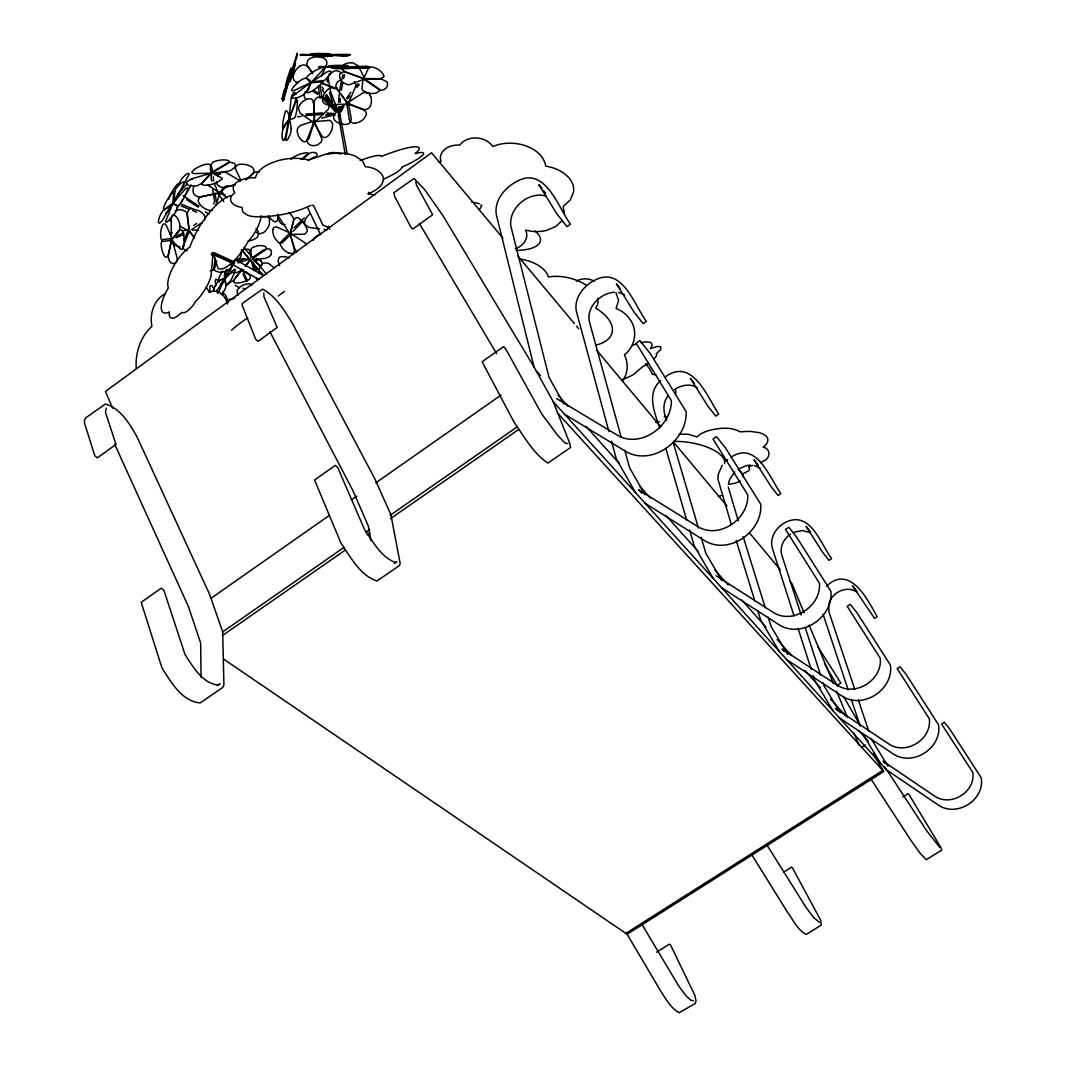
<?xml version="1.0" encoding="UTF-8"?>
<svg xmlns="http://www.w3.org/2000/svg" width="1066" height="1066" viewBox="0 0 1066 1066"><rect width="100%" height="100%" fill="white"/><g stroke="black" fill="none" stroke-linecap="round" stroke-linejoin="round"><path stroke-width="1.5" d="M250.723 256.973L251.136 248.991A4.291 2.079 -25.9 0 1 252.948 247.299L258.012 245.713A17.416 8.368 -25.8 0 1 265.354 246.632L266.207 247.632L265.687 249.404A4.397 2.119 -26 0 1 264.608 250.497L252.429 258.638M338.335 106.613L339.095 115.648L339.788 114.382L325.303 96.966M339.947 106.627C340.947 113.249 338.002 117.553 339.255 114.169M178.582 194.279L179.168 193.306M828.602 605.195L829.121 612.47L854.705 689.076M339.468 114.768C338.642 114.155 339.814 116.647 339.201 114.195M338.495 102.469L339.188 94.261M340.107 102.536L340.4 98.458M242.515 269.858L241.755 269.618M173.985 201.341L174.837 192.12A4.704 1.359 -59.4 0 0 174.558 191.52L171.653 193.612A18.535 5.303 -59.4 0 0 165.59 202.74L163.538 207.657A4.57 1.319 -59.3 0 0 163.871 208.736C166.829 211.228 177.782 196.237 172.386 204.485L165.79 221.088A4.97 1.412 -59.2 0 0 166.016 222.141L167.362 221.728A18.695 5.33 -59.3 0 0 172.039 216.944M272.749 229.79L273.656 227.551L276.321 226.845L290.485 233.148L290.552 234.733L282.29 242.715L280.718 243.168A6.756 4.464 64 0 1 278.253 242.382L274.722 237.958A12.272 8.088 64 0 1 272.723 229.776M295.922 97.566L295.495 100.337A5.143 1.039 -77.5 0 1 294.962 102.389L289.192 119.126L283.143 128.906A7.382 1.519 -77.4 0 1 282.583 128.053L282.836 123.083A13.432 2.758 -77.4 0 1 284.822 113.796C286.141 104.162 290.725 120.431 289.272 116.794L291.085 98.392A5.024 1.026 -77.5 0 1 291.698 95.953L293.79 92.542A21.72 4.437 -77.4 0 1 295.775 94.448M282.25 98.378L282.224 99.551L295.455 63.147L293.843 70.276A14.951 1.013 -72.7 0 1 291.764 77.258L289.872 82.095L289.379 78.631L296.748 57.364A21.147 1.439 -72.8 0 0 297.161 53.313L282.597 101.123A18.335 1.239 -72.7 0 0 283.982 99.205M218.024 293.163L224.686 278.506L218.996 280.625A5.17 1.279 -60.8 0 0 215.279 285.808M291.231 159.514L291.271 159.207A4.437 1.519 -26.7 0 1 292.497 157.701L297.507 155.05A17.989 6.143 -26.7 0 1 306.488 152.784L308.007 152.944L308.327 154.01A4.557 1.559 -26.8 0 1 307.634 154.956L302.731 159.207M339.721 90.197L341.133 82.189M341.32 90.383L342.732 82.468L341.333 80.696A20.667 10.993 13.6 0 1 339.921 73.86L342.732 72.022A5.17 2.745 13.9 0 1 344.025 71.955M332.365 127.88L332.619 123.789L330.833 120.938A6.689 4.744 -77.2 0 0 329.101 120.325L314.936 121.657M216.625 260.957L214.426 268.912A6.889 6.05 31.7 0 1 211.761 270.471L210.189 270.684M225.419 277.506L224.713 278.772L227.245 269.831M171.293 240.25L168.508 255.12A5.423 2.585 84.6 0 0 170.187 262.009A14.817 7.022 84.5 0 0 175.024 263.155L175.517 262.849A5.65 2.678 84.6 0 0 177.316 258.745L172.439 240.636A1.479 0.706 84.3 0 0 171.306 240.263M215.199 258.105L213.706 268.779A4.517 3.971 32.2 0 0 215.119 270.791L218.943 272.163A18.055 15.817 32.1 0 0 228.097 270.271M259.331 268.952L259.171 273.576M226.605 269.578C221.581 276.574 226.871 280.984 225.646 287.78A5.143 1.253 -60.8 0 1 223.167 292.324L222.168 293.63A15.404 3.784 -60.8 0 1 221.288 294.696M223.287 294.296L223.367 293.936A4.624 1.479 75 0 0 223.354 291.924L223.274 291.324M178.755 184.898L180.834 180.261A6.649 1.905 -59.6 0 1 182.246 178.275L183.832 176.516A15.044 4.304 -59.5 0 1 188.602 173.385L188.749 173.491A4.61 1.319 -59.6 0 1 189.042 174.371L173.998 202.313C171.813 204.392 178.355 207.364 179.541 204.525M263.848 293.003L263.928 296.734L277.213 327.462L258.039 341.36L255.627 339.135L242.062 304.996L242.528 303.29L262.596 289.139C276.387 296.428 284.782 311.152 292.804 324.051L374.766 478.687L390.929 514.771L400.15 563.354L399.55 565.486L376.938 580.997C359.988 575.44 350.647 557.052 340.987 543.154L314.563 479.993L335.284 465.362L337.735 467.521L364.519 529.509C372.98 541.555 381.028 557.265 395.526 562.515L396.845 561.715L394.207 563.528M289.019 117.46C290.672 119.912 283.969 123.563 283.183 128.266A4.837 0.999 -77.3 0 0 282.503 130.812L282.05 134.702A19.295 3.944 -77.4 0 0 282.783 140.166L283.916 140.472L285.328 137.221L289.153 118.126M289.099 79.057L291.245 67.997L290.045 70.516A13.525 0.919 -72.7 0 0 286.914 80.23L285.581 86.146L289.339 78.258L283.942 90.97A17.882 1.213 -72.7 0 0 282.263 98.312M342.026 78.244L343.039 74.367M213.88 204.059L214.572 201.407M343.612 78.578L344.611 74.74M369.529 66.931L344.558 67.091L331.939 68.211L336.536 68.637A14.604 0.893 0.3 0 0 347.13 68.664L351.38 68.277L344.091 66.958L320 66.478A19.921 1.213 0.3 0 0 319.08 67.211L344.718 67.051M169.028 197.956L170.96 193.612A18.229 5.223 -59.5 0 1 176.929 184.645L179.768 182.606A4.637 1.333 -59.5 0 1 180.034 183.205M828.948 603.996C831.533 592.27 847.377 584.728 857.331 592.443M189.402 230.762L194.372 237.638M173.332 202.553L162.205 220.635L159.554 223.3L158.461 222.474A13.671 3.918 -59.3 0 1 160.047 215.678L161.259 213.227A6.942 1.999 -59.2 0 1 163.271 210.322L173.385 202.793L185.497 188.775L187.589 187.723A4.797 1.359 -59.5 0 1 187.763 188.682L186.403 192.866A18.242 5.197 -59.4 0 1 182.099 201.128A7.329 2.079 -59.4 0 1 179.967 204.072M728.584 483.058L729.837 479.114L734.82 471.945M216.012 204.992L219.303 194.625M241.462 260.997L241.822 260.157A4.224 2.025 -25.6 0 1 243.608 258.492M179.155 192.333L175.104 199.462M305.436 219.343L304.609 221.741A4.73 4.424 34.5 0 0 305.142 224.646L308.98 227.444L319.627 228.804M339.574 114.368L338.655 115.461L339.068 114.662M204.819 219.996L204.912 216.398A4.89 3.931 41.3 0 0 203.912 214.719A14.005 11.273 41.1 0 0 198.409 210.495L191.574 208.816M189.268 230.709L188.269 230.589L189.188 230.216M182.406 199.555L180.98 202.487A6.982 1.985 -59.4 0 1 180.514 203.246M175.743 199.915L179.061 193.879M283.996 99.151L289.179 78.897M184.032 239.983L187.736 231.215A1.839 1.479 41 0 1 188.682 230.829L194.652 237.931M321.692 75.953L326.676 64.48A6.423 5.823 -19.2 0 0 323.185 57.831A16.043 14.484 -18.5 0 0 312.298 57.564L311.192 58.03A5.61 5.09 -18.4 0 0 307.821 60.416L306.861 63.467A6.276 5.676 -18.5 0 0 307.434 65.786L312.804 73.621M341.16 111.837L344.225 105.267M339.827 111.17L342.932 104.521M106.174 408.131L105.467 412.395L115.981 444.402L97.486 457.82L94.847 455.835L84.534 423.215L84.52 420.097L85.467 418.059L105.387 404.014C120.538 408.318 129.706 423.908 137.034 436.9L209.642 594.468L222.687 631.871L223.913 684.972L222.661 687.53L200.181 702.934C181.873 701.428 170.973 681.92 161.952 667.902L141.205 602.33L161.153 588.245L163.858 590.151L185.018 654.524C192.959 666.636 202.3 683.373 218.064 685.052L219.956 683.852L217.251 685.718M178.448 193.466L177.742 194.425M242.821 269.538L243.128 271.83A6.889 3.278 -25.7 0 0 245.353 272.416M182.739 186.737L184.032 183.085A4.69 1.346 -59.6 0 0 183.725 182.206L183.539 182.166M259.664 267.26L259.744 265.247L253.628 260.291M340.187 107.826L340.92 106.653M722.242 465.242L718.271 474.317L717.884 478.954L731.343 524.672M479.314 209.935L481.765 205.631L480.873 204.899M667.809 396.219C662.279 403.268 663.372 412.649 666.676 420.404M270.711 255.001L270.484 255.374A4.371 2.092 -26 0 1 268.992 256.799L265.061 258.398L252.589 259.544M168.042 210.642L170.693 206.444M170.054 234.48L170.747 233.547A6.942 5.636 40.5 0 1 172.226 232.535M216.438 291.471L233.068 265.394A5.277 1.306 -61 0 0 234.094 263.235M346.637 98.152L350.901 92.116M347.876 98.991L349.915 95.967M173.718 214.786L174.424 213.76A7.102 2.012 -59.3 0 0 175.903 211.548L177.702 206.164L172.879 203.02L173.531 193.852L175.637 189.135A6.756 1.945 -59.5 0 1 177.076 187.123L178.702 185.337A15.284 4.371 -59.5 0 1 183.565 182.099M245.58 265.847L250.337 259.584M167.575 211.308L165.723 213.387M179.155 230.389L172.372 239.224A1.546 0.733 84.3 0 1 171.359 237.518L171.12 219.356A6.076 2.852 84 0 1 173.025 214.986L175.184 215.718A15.217 7.169 84.2 0 1 179.448 222.741A6.063 2.852 84.1 0 1 179.141 230.349M245.247 266.367L250.497 259.584M224.726 278.666L219.076 280.091A5.41 1.346 -60.9 0 1 218.77 278.799L219.25 277.16A4.89 1.213 -60.9 0 1 220.515 274.588L221.022 273.669A13.751 3.411 -60.9 0 1 222.687 270.977M660.64 380.655C646.129 393.154 654.631 413.022 659.814 427.786M561.822 220.902L555.559 226.658L546.578 230.376A31.247 22.493 5.6 0 1 530.721 231.162L525.525 230.096C529.682 237.945 522.886 246.513 515.318 248.711M187.243 183.605L178.075 194.092M239.437 287.567L238.717 288.366A5.05 4.97 33.7 0 0 237.052 291.644L237.678 294.629A5.636 5.543 33.7 0 0 238.104 295.295M323.051 69.77L311.245 82.229L310.379 82.495L306.595 78.364A6.436 1.839 -34.3 0 1 310.486 73.621A16.163 4.65 -34.3 0 1 319.867 68.344L323.025 67.438A6.436 1.839 -34.2 0 1 323.051 69.77M314.776 121.777L314.297 123.429L322.238 136.475A6.862 4.877 -77.1 0 0 325.157 137.514L327.662 136.301A13.765 9.794 -77.3 0 0 332.392 127.893M292.897 231.375L302.917 221.195M248.138 178.222L253.415 172.625M178.555 193.319L178.289 193.666M183.299 245.98L189.575 230.762M358.283 83.748L355.684 86.439L348.955 102.096A1.586 1.412 -17.3 0 1 346.45 102.016M356.804 87.439L359.349 84.774M294.083 227.751L304.236 217.864M226.605 186.097L220.169 192.653A1.492 1.186 14.7 0 1 217.89 191.92L214.186 183.245M653.591 359.495L656.283 356.137A17.962 4.73 -28.2 0 0 656.19 353.925L660.547 349.688L660.92 346.876L657.149 346.437L650.473 348.569L651.553 346.57A32.033 8.635 -28.1 0 0 650.5 342.492L646.329 341.8L641.026 342.639M184.565 195.571L183.805 196.277M305.329 92.196L308.913 88.838M242.195 270.138L236.159 272.709A6.716 3.211 -25.5 0 1 234.32 272.523M301.065 159.554L306.528 154.81L310.739 152.838A6.529 2.225 -26.9 0 1 312.698 152.438L314.39 152.505M245.846 180.021L254.388 172.652A5.676 4.504 12.1 0 1 259.558 172.012M311.925 82.628C311.818 78.657 307.088 91.756 306.435 91.743A5.823 1.692 -34.4 0 1 300.359 96.486A15.843 4.584 -34.4 0 1 293.43 98.272L292.977 98.179A6.063 1.759 -34.5 0 1 292.977 95.94L309.5 83.401C313.297 81.709 306.715 77.192 304.303 78.458A5.796 1.652 -34.4 0 0 299.399 81.282L297.84 82.588A17.362 4.997 -34.4 0 0 291.964 89.238A6.516 1.865 -34.4 0 0 294.522 90.397L312.365 81.842L322.145 80.67A6.276 1.826 -34.3 0 1 321.346 83.934A15.51 4.504 -34.3 0 1 312.991 90.397L312.005 90.97A5.517 1.612 -34.3 0 1 309.3 92.329L307.754 92.662A6.103 1.772 -34.3 0 1 306.901 91.756L311.165 82.842M227.085 185.937L219.676 192.067A1.412 1.119 14.6 0 0 220.182 193.932L225.113 194.678M342.906 65.399L345.051 64.013A14.831 7.928 13.8 0 1 351.007 62.707M725.626 461.245L727.678 459.566M790.452 534.199C783.83 538.61 779.353 547.058 781.764 555L801.179 615.015M826.39 586.193C849.855 564.021 867.671 599.412 877.105 616.694L874.533 618.373L852.613 585.9L857.304 591.91M194.478 169.361L192.093 171.626A4.504 2.052 -19.7 0 0 192.067 172.705L194.239 173.598L209.736 173.185A1.839 0.839 -19.9 0 0 211.121 172.839C213.973 170.826 211.135 162.685 206.804 164.177A6.982 3.185 -19.8 0 0 204.046 164.764A17.296 7.862 -19.8 0 0 194.452 169.347M190.907 179.594L192.493 179.021M193.839 225.392L196.557 223.46M339.934 114.915L338.868 114.422M211.068 598.266L329.527 515.264M351.314 499.994L356.764 496.183M375.832 482.818L501.1 395.046M222.488 632.018L343.798 547.578M365.611 532.4L369.689 529.549M390.143 515.318L516.903 427.08M222.328 635.616L345.304 550.069M367.17 534.852L369.902 532.96M390.396 518.702L518.836 429.345M252.415 257.559L263.355 250.07L268.046 248.778A6.303 3.025 -26 0 1 269.578 249.138L270.617 250.044M192 229.323L202.42 222.328M320.133 233.854L314.83 237.318L313.271 239.85A4.57 4.291 35.2 0 0 313.191 240.436M837.037 685.585L840.861 683.106L817.635 646.302M861.181 747.706L865.379 745.014M625.849 933.376L882.728 770.398L557.225 412.675M223.767 659.188L627.154 934.256L883.741 771.518L872.841 753.555M228.111 270.298L231.282 267.726L231.615 263.622M656.563 952.244L669.368 944.17L670.581 945.022L694.779 995.218L696.045 1000.961L695.059 1003.612L679.175 1012.7C670.847 1008.223 666.117 999.268 661.04 991.647L627.154 934.256M783.657 872.121L791.545 867.151L792.624 868.097L820.807 920.491L821.153 925.128L806.229 934.429C797.621 930.112 793.224 919.931 787.614 912.429L751.996 855.079M902.769 797.035L908.165 793.637L909.111 794.69L941.305 848.256L941.598 850.162L926.301 859.689L920.078 853.186L911.55 841.301L871.228 779.446M648.661 363.306L642.518 366.784L633.884 374.206A13.671 3.584 -28.1 0 1 627.421 377.484L621.758 379.669M328.741 74.513L334.004 71.235A5.223 4.704 -20.2 0 1 336.283 70.702L339.255 71.462A5.836 5.25 -20.2 0 1 340.867 73.008M241.822 270.577A1.706 0.813 -25.6 0 1 241.436 270.431L233.774 280.225L234.094 282.463A6.796 3.211 -25.5 0 0 236.292 283.023A16.869 8.008 -25.6 0 0 244.034 281.704L248.618 279.665A4.424 2.092 -25.6 0 0 250.097 278.386L250.47 275.961L245.606 272.123M664.997 377.058C692.42 356.87 706.958 396.539 718.724 414.021L715.699 416.073L707.731 405.919L690.462 378.497L694.459 383.613M674.591 389.556C681.121 385.132 690.675 383 697.444 388.051M223.567 294.096L224.993 294.562A6.702 2.145 75.1 0 1 226.019 296.042L228.257 302.398M730.89 457.247C756.887 440.138 769.532 478.048 780.912 493.598L778.06 495.503L771.078 486.616L754.088 459.886L758.099 465.016M738.312 469.093L746.387 465.589L750.571 465.109M567.858 443.616L565.633 443.296L563.434 441.471L557.265 434.821L541.541 413.661L505.777 349.008L503.592 346.597L482.099 361.76L514.212 422.469C524.285 436.634 533.147 453.277 547.831 463.084L570.59 447.48L569.604 442.91L553.294 401.762L534.039 367.01L442.776 215.399L424.668 189.601L414.008 178.488L393.82 192.733L394.753 196.664L410.623 226.645L412.809 229.097L432.636 214.719L416.619 185.311L415.74 182.086M325.93 54.966L313.084 56.045L317.601 56.391A14.418 0.799 0.3 0 0 328.088 56.418L332.326 56.112L327.102 54.966L301.585 54.433A19.681 1.079 0.3 0 0 300.572 55.099L325.223 55.059L329.86 53.766L319.84 53.473A19.108 1.053 0.3 0 0 312.005 53.766L310.433 54.046L350.487 54.899A15.963 0.879 0.3 0 0 347.01 54.326L326.169 54.912M576.453 281.051C581.849 278.066 588.698 278.159 594.108 281.091M310.606 205.445C293.523 213.573 274.415 217.038 255.547 216.704A16.603 8.035 -4.4 0 1 247.645 215.279L242.702 211.907L242.009 207.404C236.945 206.897 228.737 203.566 230.962 197.117A21.893 10.713 -4.3 0 1 234.786 192.719C227.431 181.913 247.379 176.636 255.36 177.929L256.426 174.811A38.709 19.321 -5 0 1 265.234 166.083C278.279 158.634 294.269 156.515 308.874 159.927L326.089 154.05L338.775 152.998A31.833 15.977 -5.7 0 1 355.298 156.062L362.453 160.753L365.385 166.829C373.873 166.856 387.891 173.611 381.921 183.885A33.153 16.43 -6 0 1 372.754 191.747L368.263 193.812L374.712 195.105M175.304 236.386L183.592 232.748M175.89 237.825L184.112 234.214M254.547 260.81L258.558 259.864A6.209 2.958 -25.8 0 1 260.077 260.197L261.117 261.077M321.719 118.179L332.286 115.421M255.787 270.058L257.825 269.032A4.491 2.132 -25.8 0 0 258.412 268.619M439.165 162.338L441.097 161.552C438.166 154.503 444.575 147.681 451.158 146.095A21.107 15.524 8.6 0 1 459.886 145.043C467.521 134.742 485.776 136.048 492.732 146.508L497.929 144.723A36.75 26.996 6.6 0 1 515.291 143.47C528.203 144.896 543.274 152.078 545.739 166.123C554.973 167.655 564.274 171.639 570.07 179.261A29.928 21.8 5.3 0 1 573.601 191.827L570.337 199.915L563.088 206.551L564.46 213.88M367.504 67.718A19.681 1.199 0.3 0 1 361.787 68.317L352.26 68.251L345.397 66.905L348.182 65.572L338.295 65.359A19.335 1.173 0.3 0 0 330.42 65.706L328.834 65.972L344.758 67.025L365.838 66.292M367.53 67.718L344.758 67.025M631.871 345.637L636.002 344.065M307.634 160.42L316.029 156.436A4.53 1.546 -26.9 0 0 317.015 155.17L317.082 154.916A14.804 5.037 -26.8 0 0 314.337 152.545M741.776 474.49L748.838 470.679L749.718 468.467L748.519 466.508L752.823 465.469M327.449 55.019L326.769 54.939L348.515 55.552A19.441 1.066 0.3 0 1 342.626 56.125L326.289 54.939L327.555 55.006M237.851 262.982L249.417 259.185A1.839 0.879 -25.7 0 1 250.004 259.198M227.658 274.228L232.375 272.683M794.197 532.2L802.178 530.575L809.507 532.374M242.981 269.631L242.582 269.738A1.679 0.799 -25.6 0 1 241.569 269.525L241.502 269.325M244.754 249.631L247.125 249.191A6.556 3.171 -25.7 0 1 249.417 249.617L251.19 256.706M325.543 115.181L327.728 114.622M235.426 184.605L224.939 187.296A6.076 4.757 12.9 0 0 222.901 188.669A5.623 4.397 13 0 0 222.461 192.879A15.47 12.139 12.7 0 0 226.778 197.663M234.76 185.018L223.847 187.389A6.063 4.757 13.4 0 1 220.515 187.003L217.837 185.284A5.397 4.237 13.4 0 1 216.691 182.792L216.491 181.86M211.921 181.22C209.949 178.662 212.387 171.373 212.361 172.652M227.911 283.289L233.161 280.811L241.249 270.378M297.667 116.887L301.838 116.141M182.059 230.656L189.202 230.029M614.269 292.164C600.318 293.39 586.447 306.848 589.338 321.479L621.251 437.54M213.173 173.198L227.911 171.226A6.916 3.131 -20.2 0 0 230.642 170.413L234.48 167.748A12.565 5.703 -20.1 0 0 234.293 163.245L230.523 162.338A6.702 3.051 -20.2 0 0 227.311 163.125L211.361 172.452L201.381 183.525L197.796 185.484A7.182 3.238 -19.7 0 1 195.211 186.177L188.909 185.537A14.124 6.396 -19.7 0 1 186.39 183.139A4.93 2.239 -19.6 0 1 186.577 182.126L191.16 178.955L210.868 173.265A1.959 0.893 -19.9 0 1 212.414 172.865L222.034 178.129A4.73 2.119 -20 0 1 221.994 179.248L216.065 182.966A19.788 8.954 -20 0 1 213.28 183.885M305.795 114.035L322.678 112.956M306.009 115.528L322.692 114.462M249.884 259.278L237.891 258.772M260.757 216.625L267.513 216.824A4.557 4.437 63 0 1 269.485 218.97L269.445 223.887A17.536 17.083 62.7 0 1 263.635 232.548L259.891 233.88L256.453 232.415M237.305 260.41L237.865 260.357A6.463 3.105 -25.5 0 1 240.143 260.77L240.836 261.49M679.015 434.235L688.13 434.195L697.017 436.927L699.149 435.048A26.01 11.073 -5.5 0 1 709.316 430.411C719.23 427.946 730.703 426.56 739.977 431.783L749.904 431.357L758.579 432.516A24.558 10.38 -5.7 0 1 766.76 436.807C769.785 440.485 766.374 445.055 763.096 447.134C771.078 448.626 770.545 458.433 763.549 460.978A29.448 12.272 -5.6 0 1 760.444 462.671M228.884 299.319L231.975 299.146M312.125 205.245L313.484 205.405L322.532 224.206M332.565 104.668L345.77 104.175M693.406 1000.841L690.661 1000.055L686.437 996.244L678.829 986.223L642.625 925.488M192.093 230.056L198.569 230.123M326.876 113.049L335.164 113.649M326.836 114.555L335.044 115.141M179.967 247.205L175.45 245.46A12.592 10.22 40.7 0 1 171.906 242.062M284.316 256.613L280.438 256.813A4.184 3.598 5.4 0 0 278.866 257.959L278.133 260.97L279.625 265.687M211.534 173.425L201.9 183.299A4.904 2.212 -19.8 0 0 201.94 184.551L205.085 185.364A19.788 8.954 -20 0 0 212.334 184.138M324.197 229.39L327.235 229.776M222.767 192.906L219.703 192.493A1.492 1.173 14.6 0 0 218.117 193.759L223.767 201.541M327.622 104.854L324.57 103.722A6.236 5.53 -15.8 0 1 322.572 98.898L322.958 97.033A15.923 14.111 -16.6 0 1 329.048 88.571A5.81 5.17 -16.3 0 1 334.537 87.718M321.212 97.206L317.601 97.206L314.91 99.844A5.117 3.651 -78.1 0 0 314.204 102.229L314.363 121.324A1.972 1.412 -77.5 0 0 315.443 121.684L328.181 109.452A5.29 3.758 -77.9 0 0 329.021 106.054L328.728 104.015M298.267 82.668L295.895 81.909M819.421 922.357L813.251 917.146L805.709 906.886L767.693 846.177M479.473 203.739L471.612 201.887M232.082 262.049L234.733 262.209L214.213 252.722L213.626 253.881A370.448 343.932 88.8 0 1 234.107 263.235M546.285 196.171C528.923 190.667 508.149 208.19 510.867 226.259L549.043 377.391L563.954 404.094M367.024 92.809L362.76 90.357A7.169 3.784 13.3 0 1 362 88.665L362.973 78.737L363.946 78.391L378.976 88.891A6.942 3.664 13.3 0 1 379.496 90.85L376.365 93.008A13.045 6.916 13.4 0 1 367.024 92.822M289.406 253.268L293.15 253.535L294.656 250.67L290.205 234.014A1.826 1.199 64.1 0 0 289.153 233.721L280.291 242.595A4.437 2.932 64.2 0 0 280.385 244.834L282.397 248.298A17.656 11.619 64.2 0 0 289.406 253.228M618.64 292.377L624.623 294.949M348.515 104.268L363.826 109.412A5.383 4.757 -18.6 0 0 370.328 106.134A15.843 14.005 -17.9 0 0 370.741 96.859M320.893 83.015L334.711 87.998A5.423 4.864 -20 0 0 337.362 87.998M754.581 465.522L760.138 468.187M328.141 227.338L322.345 224.793M193.572 209.096L181.86 204.406M181.033 205.965L188.842 209.083M192.759 210.642L196.664 212.214M228.097 160.526L228.963 161.113A4.65 2.119 -20.2 0 1 228.804 162.672L213.147 172.372A1.839 0.839 -20 0 1 211.974 172.639C208.909 170.48 210.189 161.992 215.079 161.339A6.756 3.091 -20 0 1 218.33 160.46L219.476 160.246A16.816 7.649 -20 0 1 228.137 160.5M321.426 82.548L334.964 88.851M939.786 847.39L926.914 831.094L887.139 770.425M236.439 260.157L263.475 275.561M233.641 265.168L258.918 279.479M179.981 226.219L187.936 230.429A1.959 1.572 40.9 0 0 189.068 229.83L186.936 213.4A4.93 3.971 40.5 0 0 185.377 211.255L180.914 209.629A19.748 15.95 40.8 0 0 176.676 210.295M243.075 288.166L245.46 289.539M240.356 181.007L226.858 172.959A6.236 4.917 13.4 0 0 219.17 173.945A15.39 12.112 13 0 0 217.464 176.343M235.2 285.262L238.757 287.38M556.625 398.617L618.76 436.034C641.892 447.933 671.9 425.547 671.38 400.629L636.135 343.172L639.866 340.574L650.393 353.765L686.171 411.716C687.383 440.058 653.311 465.749 627.075 452.224L564.567 414.221M645.25 503.365L705.572 541.235C729.85 554.96 762.843 531.214 760.751 504.245L725.56 447.986L716.499 436.647L713.021 439.019L747.732 494.797C749.065 518.529 719.976 539.169 698.603 527.084L638.641 489.72L641.879 493.305M207.51 185.031L218.024 191.72A1.546 1.226 14.8 0 1 217.251 193.532L200.208 196.864A6.01 4.73 15.4 0 1 197.73 196.664L194.865 195.171A5.37 4.237 15.4 0 1 193.266 192.107L193.079 191.174A15.404 12.179 15.1 0 1 193.879 186.323M205.378 211.841L208.736 213.986M716.099 575.747L773.676 612.67C793.397 624.743 821.42 605.781 819.448 583.262L785.522 529.416L788.787 527.257L796.542 536.984L830.907 591.284C833.692 616.868 801.898 638.734 779.486 625.036L721.562 587.659M199.022 206.138L183.219 195.784M198.223 207.217L186.51 199.569M786.628 659.561L842.26 696.218C863.114 709.743 893.694 689.502 890.443 665.144L857.024 612.817L850.282 604.355L847.23 606.341L880.236 658.255C882.661 679.682 855.665 697.204 837.356 685.278L782.071 649.034L784.136 651.326M839.435 717.898L893.028 753.782C912.603 767.08 942.131 748.145 938.56 724.84L906.06 674.285L900.077 666.783L897.186 668.649L929.312 718.79C932.044 739.298 905.98 755.647 888.791 743.935L835.544 708.437L837.676 710.809M289.979 213.28L293.523 218.077A4.69 3.065 63.8 0 1 293.696 219.876L290.312 233.401A1.972 1.293 64.1 0 1 289.366 233.068L278.399 216.278A4.57 2.998 63.6 0 1 278.146 214.826M553.294 401.762L886.432 769.812L938.08 804.87C956.522 817.888 985.024 800.113 981.24 777.794L949.659 728.944L944.329 722.255L941.584 724.001L972.805 772.45C975.75 792.091 950.592 807.402 934.402 795.942L883.088 761.244L884.993 763.363M313.897 90.317L318.294 93.382M313.204 91.383L317.548 94.421M301.518 140.166L302.771 141.138A6.729 4.837 -77 0 0 305.182 141.751L308.887 138.833L314.403 121.537A1.826 1.306 -77.4 0 0 313.617 121.071L300.346 125.495L298.16 127.614A4.97 3.584 -77.2 0 0 297.241 130.772L297.321 132.077A16.323 11.713 -77.3 0 0 301.545 140.112M342.839 82.468L347.196 84.547A4.957 2.625 13.8 0 0 349.541 84.654L363.839 79.31A2.052 1.093 13.6 0 0 363.493 78.391L345.411 72.102A5.17 2.745 13.9 0 0 344.718 71.995M171.533 221.435L170.906 220.915A4.784 3.851 40.2 0 1 169.574 218.996M274.362 267.886L268.339 263.209L263.755 263.009A4.624 3.958 6.2 0 0 262.236 263.955A13.205 11.313 5.7 0 0 259.544 268.246M322.532 96.646L330.327 103.602M321.679 97.606L335.07 110.637M296.841 252.082L294.989 249.471L290.245 234.866L290.818 233.974A1.839 1.213 64.2 0 1 291.698 234.187L304.636 242.568L306.528 244.86M189.135 229.83L187.23 213.053L188.802 209.949A7.142 5.743 41 0 1 190.081 209.189M331.22 104.521L337.189 111.117M536.011 370.582L540.462 375.538M558.238 395.366L568.231 406.519M586.02 426.347L619.346 463.523M639.347 485.83L650.46 498.222M666.01 515.558L698.23 551.495M714.9 570.083L728.238 584.954M741.576 599.825L766.014 627.088M777.127 639.48L791.572 655.59M804.897 670.461L820.46 687.81M830.454 698.95L846.018 716.299M859.343 731.169L868.23 741.083M244.074 247.605L266.633 274.202M323.931 97.965L336.003 112.383M502.952 238.184L431.503 152.758L105.467 391.462L112.623 408.211M517.889 256.04L574.414 323.611M576.546 326.169L578.678 328.714M596.813 350.394L660.813 426.893M673.605 442.19L726.932 505.95M749.331 532.72L780.259 569.697M789.866 581.17L791.998 583.728L804.097 612.897M241.596 249.657L262.916 275.255M241.502 249.551L262.702 275.041M358.269 65.985L353.099 62.907A5.197 2.798 13.9 0 0 351.02 62.721M541.781 188.336L538.89 184.645L556.399 213.173L566.992 226.672L570.417 224.22C558.131 207.19 545.152 165.39 516.597 181.526C504.778 187.776 493.918 200.568 496.343 214.719L534.039 367.01M543.713 190.801L545.632 193.252M620.545 289.073L616.454 283.836L633.924 311.912L643.118 323.638L646.342 321.386C634.403 305.276 622.371 265.78 594.988 280.105C583.635 285.728 573.641 298.187 576.4 311.472L608.939 431.637M810.56 532.107L806.083 526.391L822.752 552.428L828.975 560.356L831.68 558.571C820.927 544.713 811.039 511.32 787.054 521.634C777.007 525.844 769.172 537.237 772.37 548.284L794.05 615.908M256.027 228.324L258.518 232.281L257.932 236.106A6.396 6.236 61.4 0 1 255.707 238.438L254.001 239.37A15.524 15.111 61.9 0 1 248.218 240.849M312.538 72.941L307.874 66.758A6.05 5.463 -17.3 0 0 299.919 66.039M339.188 91.929L336.47 88.145A6.249 5.557 -17.2 0 1 335.923 85.107L337.282 82.229A5.557 4.957 -17.2 0 1 340.094 80.483L341.2 80.017A15.803 14.031 -17.3 0 1 342.079 79.737M341 94.461L346.423 102.03M334.764 109.678L336.376 112.157M335.004 107.693L326.689 94.528M329.527 101.483L325.65 95.287M419.271 223.247L496.569 353.579M871.415 739.098L887.991 766.254M884.753 767.054L886.432 769.812M862.82 734.061L880.676 763.456M840.261 712.754L824.165 686.078L823.139 682.92M322.385 89.93L323.944 92.502M832.999 710.782L814.717 680.375L813.211 675.657M787.654 654.311L771.131 626.581L768.186 617.107M779.366 651.526L760.724 620.079L757.779 610.538M322.025 86.839L323.424 89.171M721.895 580.69L705.892 553.387L701.228 537.557M713.207 578.438L694.219 545.845L689.569 529.882M615.921 292.537L618.6 300.545L616.081 308.46L620.639 310.686A33.113 30.101 -13.7 0 1 631.085 321.013C637.854 331.926 634.736 347.223 624.41 354.778C628.207 362.187 628.14 371.314 624.063 378.59A26.956 24.305 -12.6 0 1 622.238 381.361M824.471 663.505L837.663 686.317M843.419 696.298L859.902 724.813M645.077 494.797L629.566 467.747L624.756 450.252M635.536 492.625L616.321 458.873L611.551 441.244M269.858 331.633L352.993 490.773L368.356 526.124L370.875 540.675M247.645 280.944L244.074 273.629M246.619 281.477L243.008 274.082M359.029 67.438L364.305 77.618L363.506 78.338A1.386 0.733 13.6 0 1 362.587 78.271L345.118 71.768L342.146 69.423A7.569 4.051 13.9 0 1 341.546 67.784M214.359 289.845L212.894 286.981A6.569 2.132 74.9 0 0 211.788 285.515L210.215 285.901A11.926 3.851 75 0 0 210.175 292.497M114.675 444.216L188.296 606.301L200.648 642.945L201.074 677.456M171.333 238.544L171.773 239.73L171.479 238.877M307.474 207.364L320.599 234.68M337.909 110.957L330.753 92.089L327.875 76.579M334.617 107.04L335.697 109.305M240.943 180.58L235.613 169.134A5.103 4.037 13 0 1 235.799 166.722L237.065 165.257A5.703 4.517 13 0 1 240.636 164.284L241.755 164.217A15.537 12.272 12.7 0 1 251.629 166.896A5.303 4.211 12.7 0 1 253.428 172.639M370.355 95.913L370.768 96.846M809.201 625.182L833.412 683.519M836.597 691.194L847.417 717.298M853.799 732.648L858.89 744.934M332.659 102.269L329.501 92.396M328.541 226.205L329.727 229.297M256.626 258.452L256.24 260.477A4.331 2.079 -25.8 0 1 255.16 261.556M256.373 278.199L257.266 280.664M858.37 700.016L868.803 731.276M823.112 614.336L848.19 689.955M851.321 699.403L860.209 726.186M805.256 627.647L820.58 675.018M798.088 628.487L811.199 669.368M738.258 520.861L728.265 487.002M743.162 536.638L765.241 607.647M736.233 540.569L754.848 600.997M673.206 442.577L698.43 528.056M665.864 448.52L686.784 520.315M255.427 270.338L253.335 262.676M253.935 270.631L251.816 262.916M216.025 285.635L215.305 281.957A4.491 1.439 74.9 0 1 215.319 280.198L216.012 279.145L217.717 280.278A18.615 5.996 75 0 1 219.223 282.157M216.971 290.085L217.597 293.057M339.921 114.515L347.183 153.81M216.331 201.287L215.012 193.252M214.666 201.754L212.774 189.548M338.149 113.742L345.277 154.677M319.92 85.147L321.972 97.686M349.342 119.725L346.956 104.695A1.452 1.293 -17.3 0 1 349.075 103.642L364.092 110.251A5.77 5.077 -18 0 1 366.384 114.462L364.172 118.553A14.298 12.605 -17.6 0 1 355.404 123.163M318.214 85.946L319.96 98.245M326.769 78.045L327.315 82.029M278.013 215.559L278.666 220.022L280.638 223.154A6.689 3.824 72.6 0 0 282.37 224.246A16.683 9.527 72.4 0 0 285.062 224.58M387.544 84.48L387.491 83.788A6.982 3.731 13.2 0 0 386.798 81.789L381.601 79.15L364.452 79.057A1.919 1.026 13.5 0 0 364.625 79.777L379.416 89.811A4.81 2.558 13.1 0 0 382.547 90.01L384.053 89.544A17.469 9.301 13.4 0 0 387.491 84.467M213.32 176.743L213.613 180.927M277.746 214.306L277.666 220.356L275.468 221.941A6.516 3.744 72.4 0 1 273.416 221.008L272.683 220.515A16.256 9.314 72.3 0 1 268.619 215.985M241.542 250.177L241.009 255.653A17.456 15.257 32.4 0 1 238.171 260.384A7.062 6.183 32.9 0 1 237.198 261.237M365.905 66.292A16.163 0.986 0.3 0 1 369.449 66.931M295.895 81.909A6.263 5.65 -16.8 0 1 293.19 77.285L293.683 74.593A15.923 14.351 -17.7 0 1 299.946 66.079M313.857 102.869A15.617 14.005 -18.2 0 1 313.018 102.722M306.315 99.578A15.617 14.005 -18.2 0 1 305.702 99.031M305.729 99.018A5.85 5.237 -17.4 0 1 305.289 92.182M330.713 71.529A16.909 4.89 -34.3 0 1 328.541 76.525L326.449 78.751A5.517 1.599 -34.2 0 1 321.159 81.909L310.526 82.895L325.969 72.488A5.956 1.719 -34.2 0 1 330.673 71.555M355.404 123.203A5.756 5.05 -17.5 0 1 349.395 119.698M346.45 102.856A1.532 1.359 -17.2 0 1 348.529 103.828L351.327 119.139L350.114 122.483A5.13 4.504 -16.8 0 1 346.05 124.416L344.171 124.416A15.404 13.578 -17 0 1 335.204 120.751A5.85 5.157 -16.4 0 1 334.711 114.035M348.542 104.255A1.546 1.372 -17.4 0 1 348.662 102.056L362.893 93.008A5.183 4.584 -18.8 0 1 365.931 92.449L368.116 93.128A5.796 5.13 -18.8 0 1 370.355 95.913M354.298 81.536A6.409 5.703 -17.8 0 1 355.511 86.506M345.77 104.202A1.586 1.412 -17.1 0 0 347.263 102.243L336.923 89.091A6.276 5.583 -16.2 0 0 334.537 87.705M321.212 97.246A19.428 13.885 -77.6 0 1 323.264 98.019M173.705 214.772A18.695 5.33 -59.3 0 1 173.158 215.519M214.479 174.731A5.65 4.504 15.1 0 1 217.424 174.184L218.53 174.144A15.27 12.126 14.8 0 1 220.236 174.278M219.329 194.638A1.532 1.213 14.7 0 0 217.691 192.999L201.301 196.81A5.77 4.53 15 0 0 198.649 202.327A15.244 12.032 14.7 0 0 205.778 209.056L208.363 210.135A5.97 4.69 14.7 0 0 212.374 210.095M175.104 210.868A19.748 15.95 40.8 0 1 175.877 210.562M183.299 245.98A6.716 5.45 40.7 0 1 182.752 246.406M187.15 250.843A16.683 13.512 41 0 1 185.564 250.323L183.912 249.257A4.637 3.771 41 0 1 182.699 247.805M164.164 210.295A13.458 3.851 -59.4 0 1 164.697 208.443M190.987 184.858A17.949 5.117 -59.5 0 1 187.07 192.24A7.209 2.039 -59.5 0 1 184.978 195.131M178.821 205.658A18.389 5.237 -59.4 0 1 176.636 208.456M168.961 199.182A4.504 1.293 -59.4 0 1 168.934 198.449M183.632 246.113A16.296 7.675 84.3 0 0 183.712 235.559L183.339 233.627A5.437 2.545 84.3 0 0 181.18 229.856L179.634 230.056L172.479 238.398A1.612 0.76 84.3 0 0 172.412 240.929L180.381 248.978A6.103 2.865 84.4 0 0 183.619 246.086M231.589 330.114A34.872 6.676 -33.6 0 1 247.712 317.855M278.293 296.015A45.558 8.715 -33.9 0 1 284.435 291.524M206.138 287.407A23.332 16.949 -83.2 0 1 209.163 292.297A21.067 15.137 -83 0 1 227.444 304.023M136.221 368.21A41.587 30.621 -81.1 0 1 151.932 326.396A25.357 18.668 -82.8 0 1 165.403 293.763M535.025 231.056A40.761 15.43 10.2 0 1 515.984 250.43M261.157 215.825A21.693 7.502 -58.4 0 1 248.165 241.502A33.659 11.726 -58.2 0 1 231.882 262.862M230.936 263.688A33.659 11.726 -58.2 0 1 218.037 268.525L213.053 252.575L211.041 276.107A23.985 8.461 -57.5 0 1 195.824 301.225A15.737 5.543 -57.3 0 1 181.82 312.298A20.427 7.262 -57.3 0 1 169.321 311.912A25.131 9.048 -57.3 0 1 168.388 287.807A26.13 9.501 -57.6 0 1 173.052 267.273A26.13 9.501 -57.6 0 1 189.935 247.032A43.679 15.697 -58.2 0 1 231.149 195.624M236.585 260.464A2.905 1.093 -63.8 0 0 235.266 260.49A2.905 1.093 -63.8 0 0 233.654 263.209L211.668 253.108A2.905 1.133 -66 0 0 212.734 254.947M213.16 254.534A369.782 343.292 88.8 0 1 233.627 263.875M520.261 259.185A25.597 14.058 16.4 0 1 548.377 277.053A32.633 17.789 15.4 0 1 586.367 285.288M597.506 298.32A32.633 17.789 15.4 0 1 595.628 308.034A41.894 22.359 15.2 0 1 596.454 344.918M383.494 179.195A23.652 3.784 -23.3 0 0 401.722 167.215A25.771 4.184 -23.4 0 0 422.482 155.383A25.771 4.184 -23.4 0 0 415.234 153.557A43.36 7.182 -23.3 0 0 381.388 156.475A26.304 4.451 -23.2 0 0 360.041 160.62M270.564 250.07A14.311 6.862 -25.9 0 1 270.777 254.987M251.03 259.678A1.732 0.826 -25.8 0 1 250.75 259.598M241.729 250.816A12.899 6.223 -25.6 0 1 243.235 250.19M232.974 272.176A17.616 8.448 -25.6 0 1 229.63 269.525M246.832 272.363A17.123 8.182 -25.8 0 1 245.367 272.403M233.507 298.84A5.437 5.357 32.5 0 1 233.934 298.347M234.4 297.907A5.437 5.357 32.5 0 1 234.933 297.534M239.424 287.554A14.458 14.231 34.1 0 1 248.471 283.836A5.783 5.69 34.6 0 1 252.256 285.008M220.356 283.956A18.615 5.996 75 0 1 221.435 286.008M223.527 282.663A17.362 8.275 -25.4 0 1 222.168 281.957M261.063 261.117A14.098 6.716 -25.7 0 1 261.303 265.9M213.227 291.524A14.058 3.478 -60.8 0 1 215.279 285.795M284.329 256.573A16.11 13.818 5.2 0 1 289.086 257.972M288.553 212.507A19.854 13.032 64 0 1 289.979 213.293M327.542 154.197A4.344 2.932 9.4 0 1 328.754 153.091L332.539 152.491A16.71 11.246 9.2 0 1 341.067 154.117M368.689 192.293A5.09 4.837 44.4 0 1 368.21 194.039M305.382 219.316A16.256 15.23 35.2 0 1 310.393 213.76M656.003 374.992A21.48 12.459 19.9 0 0 652.165 374.233A36.231 21.08 20.8 0 0 645.476 363.733M675.284 389.476A21.48 12.459 19.9 0 1 675.591 394.327M659.454 421.776A16.856 9.581 19.9 0 1 655.737 422.562M667.449 416.579A20.654 11.846 19.7 0 1 664.305 416.606M721.362 495.717A21.373 8.168 9.2 0 1 718.111 496.236M740.217 480.979A28.036 10.926 9 0 1 728.251 484.244M738.338 469.626A28.036 10.926 9 0 1 743.095 476.902M673.672 441.444A37.123 14.684 9.4 0 1 724.507 463.537M297.401 102.709L296.814 109.931A14.764 2.985 -77.4 0 1 296.348 112.61L296.201 113.316A5.09 1.026 -77.4 0 1 295.668 115.328C296.188 119.099 287.687 120.964 289.912 116.514L296.748 99.684A7.822 1.586 -77.4 0 1 297.214 100.311L297.401 102.709M363.759 78.777L364.825 79.763L363.759 78.777M290.525 232.495L291.831 234.427L304.809 234.187L307.181 231.389A4.664 3.038 64.3 0 0 307.075 229.603L306.901 228.99A13.525 8.834 64.2 0 0 305.955 226.618L302.624 221.488L298.733 218.077A7.156 4.664 64.1 0 0 296.801 217.517L294.043 219.183L290.525 232.495M307.075 139.673L307.661 142.764L309.62 144.736A18.349 13.112 -77.2 0 0 317.668 144.856L321.093 142.111A4.744 3.385 -76.8 0 0 321.932 139.18L314.856 122.963A1.826 1.306 -77.4 0 0 313.71 122.537L307.075 139.673M291.258 128.506L290.858 132.037A4.597 0.933 -77.3 0 1 290.285 134.263L287.94 139.1A18.588 3.771 -77.4 0 1 286.288 140.446A7.515 1.532 -77.3 0 1 285.688 139.606L289.512 118.379L291.258 128.506M160.633 234.8L160.753 237.172A5.183 2.478 84.2 0 0 163.045 241.422L171.533 240.343A1.546 0.733 84.3 0 0 172.039 238.344L166.243 225.352A5.61 2.665 84.1 0 0 162.685 225.059A15.883 7.542 84.3 0 0 160.633 233.681L160.633 234.8M346.517 103.908C347.783 106.533 348.435 101.403 346.517 103.908M312.911 122.284C313.977 124.922 314.95 120.418 312.911 122.284M218.503 193.013L219.729 193.252L218.503 193.013M224.726 279.305L226.139 285.208A5.703 1.399 -60.9 0 0 229.43 282.49A14.324 3.518 -60.9 0 0 234.067 273.762L235.16 270.524A5.69 1.386 -60.9 0 0 233.934 269.671L224.633 279.279M171.613 240.863L168.068 255.307A5.703 2.718 84.5 0 1 166.562 257.226L165.43 257.079A5.157 2.452 84.5 0 1 164.084 255.387L163.644 254.627A14.538 6.902 84.4 0 1 161.233 245.247A5.876 2.812 84.3 0 1 163.125 239.464L171.08 238.637A1.466 0.693 84.3 0 1 171.613 240.849M383.76 76.659L380.815 78.684L364.332 78.538A1.919 1.026 13.5 0 1 364.079 77.671L368.476 68.331L371.075 67.091A4.69 2.532 13.4 0 1 373.327 67.211L377.244 68.85A18.055 9.661 13.5 0 1 383.44 74.966A7.262 3.891 13.3 0 1 383.76 76.659M290.472 234.08L289.139 233.227L290.472 234.08M299.746 104.948L299.319 105.641A5.157 3.718 -78 0 0 298.507 108.865L300.159 113.143L312.538 121.91A1.972 1.412 -77.5 0 0 313.497 122.057L314.177 121.524A1.439 1.026 -77.5 0 0 314.483 120.884L314.044 103.335L312.365 99.858A7.462 5.357 -78 0 0 309.127 98.778A17.682 12.699 -77.7 0 0 300.905 103.362L299.746 104.948"/></g></svg>
